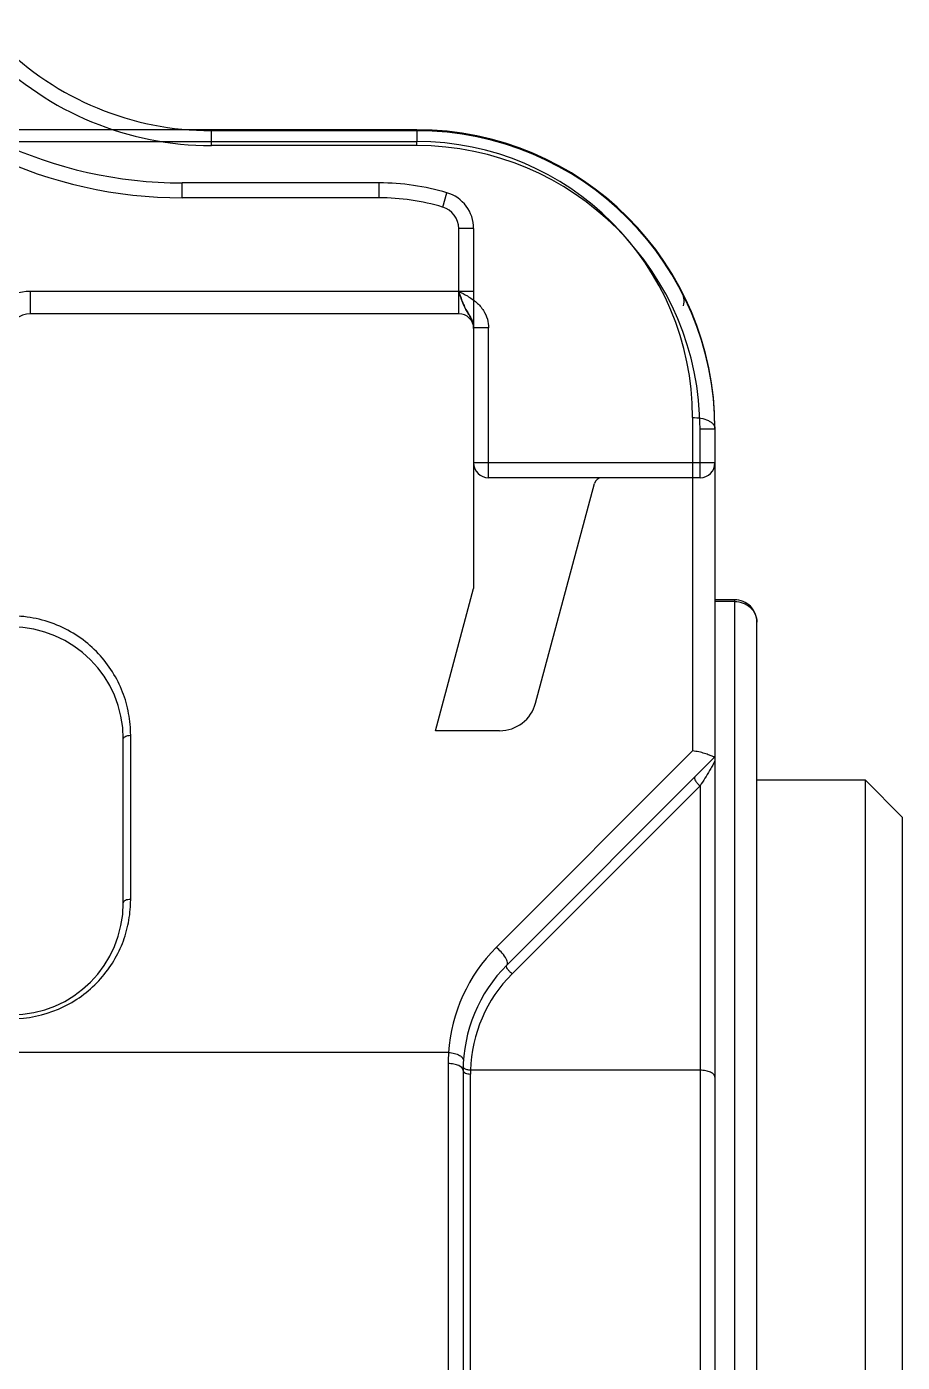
# Model space of a CAD drawing. Header units: millimetres. Extents: x 4086 to 8300, y 123 to 1549.
# Drawn here: x 7385.22 to 7394.61, y 835.28 to 849.61 of the extents above; entities that cross this region are included whole.
import ezdxf

# ---------------------------------------------------------------- set-up
doc = ezdxf.new("R2010")
doc.units = ezdxf.units.MM
doc.layers.add('端子', color=102, linetype='Continuous')

msp = doc.modelspace()

# ---------------------------------------------------------------- linework, layer by layer
at = {"layer": '端子', "color": 0, "linetype": 'Continuous'}
for p, q in [((7389.401, 848.502), (7381.792, 848.502)), ((7389.401, 848.492), (7387.198, 848.492)), ((7387.198, 848.332), (7387.198, 848.492)), ((7389.401, 848.502), (7389.401, 848.376)), ((7381.792, 848.376), (7389.401, 848.376)), ((7389.401, 848.332), (7387.198, 848.332)), ((7389.401, 848.332), (7389.401, 848.376)), ((7388.998, 847.932), (7386.885, 847.932)), ((7386.885, 847.772), (7386.885, 847.932)), ((7388.998, 847.772), (7388.998, 847.932)), ((7388.998, 847.772), (7386.885, 847.772)), ((7389.68, 847.673), (7389.725, 847.827)), ((7390.012, 847.443), (7389.852, 847.443)), ((7389.852, 846.529), (7389.852, 847.443)), ((7390.012, 847.443), (7390.012, 843.58)), ((7390.012, 846.769), (7385.255, 846.769)), ((7385.255, 846.529), (7385.255, 846.769)), ((7389.852, 846.529), (7385.255, 846.529)), ((7390.172, 846.377), (7390.012, 846.377)), ((7390.172, 844.769), (7390.172, 846.377)), ((7392.361, 845.416), (7392.361, 841.839)), ((7392.601, 845.292), (7392.441, 845.292)), ((7392.441, 844.769), (7392.441, 845.292)), ((7392.601, 845.302), (7392.601, 823.795)), ((7392.601, 844.929), (7390.012, 844.929)), ((7392.441, 844.769), (7390.172, 844.769)), ((7390.677, 842.352), (7391.308, 844.709)), ((7389.603, 842.056), (7390.012, 843.58)), ((7392.812, 843.461), (7392.601, 843.461)), ((7392.812, 843.461), (7392.812, 821.19)), ((7392.812, 843.442), (7392.601, 843.442)), ((7393.052, 821.43), (7393.052, 843.221)), ((7390.29, 842.056), (7389.603, 842.056)), ((7386.252, 840.209), (7386.252, 841.969)), ((7386.332, 840.247), (7386.332, 842.007)), ((7390.255, 839.732), (7392.361, 841.839)), ((7390.368, 839.543), (7392.601, 841.777)), ((7392.441, 841.466), (7390.424, 839.449)), ((7392.441, 841.466), (7392.441, 824.093)), ((7393.052, 841.529), (7394.212, 841.529)), ((7394.612, 841.129), (7394.212, 841.529)), ((7394.212, 841.529), (7394.212, 824.009)), ((7394.612, 841.129), (7394.612, 824.409)), ((7389.743, 838.605), (7363.531, 838.606)), ((7389.739, 838.486), (7389.739, 827.053)), ((7389.899, 838.412), (7389.899, 827.127)), ((7389.979, 827.165), (7389.979, 838.374)), ((7392.441, 838.415), (7389.98, 838.415))]:
    msp.add_line(p, q, dxfattribs=at)
for centre, radius, start, end in [((7386.885, 852.575), 4.803, 219.7337, 270), ((7386.885, 852.575), 4.643, 219.7337, 270), ((7387.198, 851.692), 3.2, 225, 270), ((7387.198, 851.692), 3.36, 225, 270), ((7389.401, 845.302), 3.2, 0, 90), ((7389.401, 845.292), 3.2, 0, 90), ((7389.401, 845.416), 2.96, 0.0016, 89.9984), ((7389.401, 845.292), 3.04, 0, 90), ((7388.998, 845.369), 2.563, 73.5236, 90), ((7388.998, 845.369), 2.403, 73.5236, 90), ((7389.612, 847.443), 0.4, 0, 73.6364), ((7389.612, 847.443), 0.24, 0, 73.5236), ((7385.255, 846.289), 0.48, 90, 170), ((7392.03, 846.662), 0.24, 348.2357, 27.3522), ((7385.255, 846.289), 0.24, 90, 170), ((7389.852, 846.369), 0.16, 360, 90), ((7390.172, 844.929), 0.16, 180, 270), ((7392.441, 844.929), 0.16, 270, 0), ((7391.385, 844.689), 0.08, 90, 165), ((7392.812, 843.221), 0.24, 359.9854, 90), ((7385.052, 841.969), 1.2, 0, 90), ((7390.29, 842.456), 0.4, 270, 345), ((7385.052, 840.209), 1.2, 270, 0), ((7384.808, 840.267), 1.524, 357.4051, 359.224), ((7391.499, 838.488), 1.76, 134.9956, 176.1937), ((7391.499, 838.412), 1.6, 135, 180), ((7391.499, 838.374), 1.52, 134.9975, 178.4493), ((7391.549, 838.486), 1.81, 176.2427, 180.003), ((7391.479, 838.374), 1.5, 178.437, 179.9999)]:
    msp.add_arc(centre, radius, start, end, dxfattribs=at)
for points, knots in [([(7389.852, 846.769), (7389.86, 846.744), (7389.876, 846.697), (7389.901, 846.632), (7389.927, 846.578), (7389.954, 846.533), (7389.978, 846.493), (7390.003, 846.444), (7390.012, 846.403), (7390.012, 846.377)], [0, 0, 0, 0, 0.183056, 0.348555, 0.489679, 0.609596, 0.716487, 0.815021, 1, 1, 1, 1]), ([(7389.852, 846.769), (7389.884, 846.755), (7389.95, 846.718), (7390.045, 846.655), (7390.119, 846.569), (7390.163, 846.474), (7390.172, 846.408), (7390.172, 846.377)], [0, 0, 0, 0, 0.196448, 0.421303, 0.635369, 0.824117, 1, 1, 1, 1]), ([(7390.012, 846.377), (7390.012, 846.403), (7390.003, 846.444), (7389.978, 846.493), (7389.954, 846.533), (7389.927, 846.578), (7389.901, 846.632), (7389.876, 846.697), (7389.86, 846.744), (7389.852, 846.769)], [0, 0, 0, 0, 0.185109, 0.283675, 0.390561, 0.51045, 0.651593, 0.817023, 1, 1, 1, 1]), ([(7392.361, 845.416), (7392.391, 845.416), (7392.449, 845.411), (7392.517, 845.391), (7392.561, 845.366), (7392.589, 845.342), (7392.601, 845.317), (7392.601, 845.302)], [0, 0, 0, 0, 0.310937, 0.60963, 0.735907, 0.841866, 1, 1, 1, 1]), ([(7392.812, 843.442), (7392.843, 843.442), (7392.905, 843.431), (7392.985, 843.383), (7393.039, 843.309), (7393.052, 843.25), (7393.052, 843.221)], [0, 0, 0, 0, 0.259323, 0.513283, 0.759457, 1, 1, 1, 1]), ([(7386.332, 842.007), (7386.331, 842.085), (7386.317, 842.244), (7386.252, 842.475), (7386.142, 842.692), (7385.99, 842.89), (7385.799, 843.057), (7385.572, 843.186), (7385.32, 843.268), (7385.142, 843.287), (7385.052, 843.287)], [0, 0, 0, 0, 0.117778, 0.236449, 0.356917, 0.479845, 0.605801, 0.734861, 0.866692, 1, 1, 1, 1]), ([(7386.252, 841.969), (7386.252, 841.982), (7386.275, 841.997), (7386.304, 842.005), (7386.322, 842.007), (7386.332, 842.007)], [0, 0, 0, 0, 0.411053, 0.67413, 1, 1, 1, 1]), ([(7392.579, 841.779), (7392.567, 841.784), (7392.538, 841.797), (7392.488, 841.814), (7392.428, 841.83), (7392.384, 841.837), (7392.361, 841.839)], [0, 0, 0, 0, 0.173661, 0.415052, 0.699192, 1, 1, 1, 1]), ([(7392.601, 841.744), (7392.601, 841.74), (7392.598, 841.731), (7392.592, 841.716), (7392.582, 841.696), (7392.575, 841.682), (7392.571, 841.675)], [0, 0, 0, 0, 0.143036, 0.370947, 0.661656, 1, 1, 1, 1]), ([(7392.6, 841.775), (7392.598, 841.774), (7392.59, 841.775), (7392.583, 841.777), (7392.579, 841.779)], [0, 0, 0, 0, 0.33061, 1, 1, 1, 1]), ([(7392.571, 841.675), (7392.562, 841.66), (7392.521, 841.588), (7392.477, 841.519), (7392.441, 841.466)], [0, 0, 0, 0, 0.215148, 1, 1, 1, 1]), ([(7392.385, 841.56), (7392.381, 841.556), (7392.381, 841.539), (7392.393, 841.517), (7392.413, 841.491), (7392.431, 841.474), (7392.441, 841.466)], [0, 0, 0, 0, 0.148808, 0.368001, 0.652467, 1, 1, 1, 1]), ([(7385.052, 838.967), (7385.224, 838.966), (7385.484, 839.021), (7385.782, 839.185), (7385.972, 839.345), (7386.125, 839.534), (7386.238, 839.744), (7386.309, 839.967), (7386.327, 840.121), (7386.331, 840.198)], [0, 0, 0, 0, 0.263835, 0.393058, 0.51928, 0.642501, 0.763254, 0.882117, 1, 1, 1, 1]), ([(7386.332, 840.247), (7386.322, 840.247), (7386.302, 840.245), (7386.273, 840.237), (7386.252, 840.221), (7386.252, 840.209)], [0, 0, 0, 0, 0.346385, 0.619722, 1, 1, 1, 1]), ([(7390.368, 839.543), (7390.375, 839.55), (7390.376, 839.571), (7390.367, 839.598), (7390.346, 839.637), (7390.309, 839.684), (7390.273, 839.718), (7390.255, 839.732)], [0, 0, 0, 0, 0.126295, 0.23289, 0.369304, 0.695239, 1, 1, 1, 1]), ([(7390.424, 839.449), (7390.414, 839.457), (7390.396, 839.474), (7390.376, 839.5), (7390.364, 839.522), (7390.364, 839.539), (7390.368, 839.543)], [0, 0, 0, 0, 0.347599, 0.631976, 0.851109, 1, 1, 1, 1]), ([(7389.743, 838.605), (7389.764, 838.603), (7389.796, 838.599), (7389.835, 838.587), (7389.866, 838.572), (7389.894, 838.552), (7389.903, 838.528), (7389.903, 838.518)], [0, 0, 0, 0, 0.325648, 0.484226, 0.628439, 0.851706, 1, 1, 1, 1]), ([(7389.899, 838.412), (7389.899, 838.435), (7389.865, 838.461), (7389.827, 838.474), (7389.789, 838.484), (7389.759, 838.486), (7389.739, 838.486)], [0, 0, 0, 0, 0.376013, 0.522673, 0.681126, 1, 1, 1, 1]), ([(7389.911, 838.435), (7389.909, 838.437), (7389.904, 838.442), (7389.9, 838.45), (7389.9, 838.455)], [0, 0, 0, 0, 0.300976, 1, 1, 1, 1]), ([(7389.98, 838.415), (7389.967, 838.415), (7389.943, 838.419), (7389.919, 838.428), (7389.911, 838.435)], [0, 0, 0, 0, 0.539444, 1, 1, 1, 1]), ([(7389.899, 838.412), (7389.899, 838.4), (7389.921, 838.383), (7389.95, 838.376), (7389.969, 838.374), (7389.979, 838.374)], [0, 0, 0, 0, 0.380354, 0.681901, 1, 1, 1, 1]), ([(7392.601, 838.339), (7392.601, 838.35), (7392.589, 838.374), (7392.552, 838.396), (7392.501, 838.412), (7392.462, 838.415), (7392.441, 838.415)], [0, 0, 0, 0, 0.165602, 0.389356, 0.67607, 1, 1, 1, 1])]:
    msp.add_open_spline(points, degree=3, knots=knots, dxfattribs=at)

doc.saveas('drawing.dxf')
